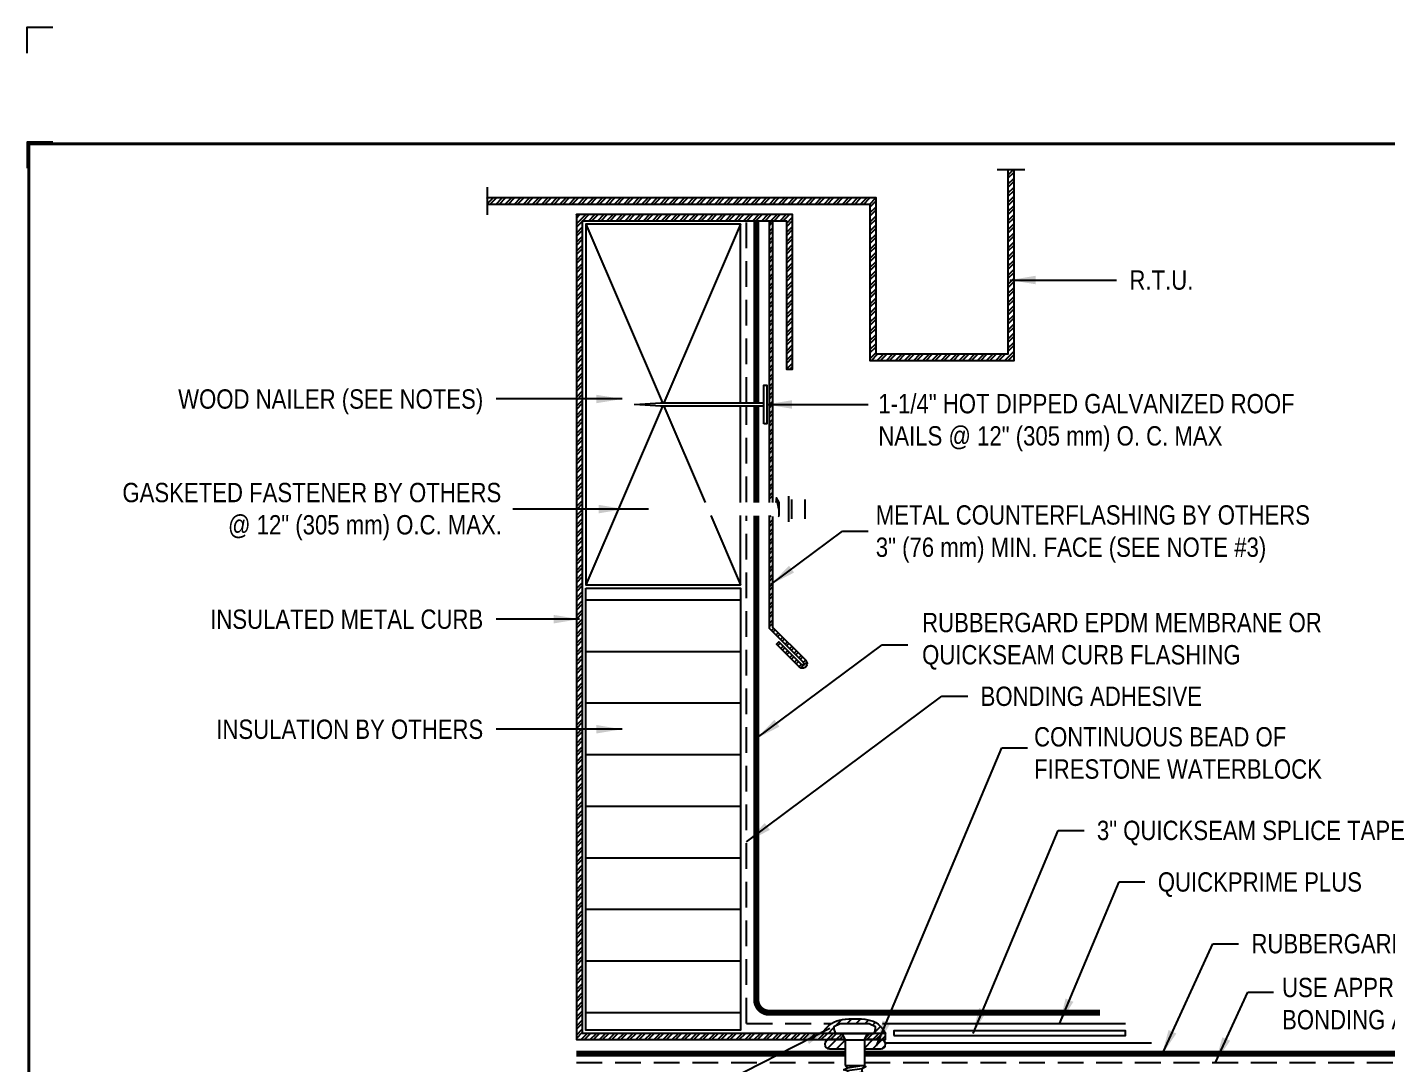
# Model space of a CAD drawing. Header units: inches. Extents: x 277.4 to 297.5, y -94.6 to -77.9.
# Drawn here: x 277.45 to 290.65, y -87.93 to -77.87 of the extents above; entities that cross this region are included whole.
import ezdxf
from ezdxf.enums import TextEntityAlignment as Align

# ---------------------------------------------------------------- set-up
doc = ezdxf.new("R2010")
doc.units = ezdxf.units.IN
doc.header["$MEASUREMENT"] = 0
doc.linetypes.add('HIDDEN', pattern=[0.375, 0.25, -0.125])
doc.layers.get('0').update_dxf_attribs({"linetype": 'CONTINUOUS'})
doc.layers.get('DEFPOINTS').update_dxf_attribs({"linetype": 'CONTINUOUS'})
for name, color, linetype in [('FSBP-ACCESSORY-FIRESTONE', 7, 'CONTINUOUS'), ('FSBP-ACCESSORY-OTHER', 7, 'CONTINUOUS'), ('FSBP-ADHESIVE', 1, 'HIDDEN'), ('FSBP-ANNO-NOTE', 7, 'CONTINUOUS'), ('FSBP-INSULATION', 7, 'CONTINUOUS'), ('FSBP-MEMBRANE', 7, 'CONTINUOUS'), ('FSBP-SEALANTS', 1, 'CONTINUOUS'), ('FSBP-TTLB-BORDER', 7, 'CONTINUOUS'), ('FSBP-TTLB-TEXT', 7, 'CONTINUOUS'), ('FSBP-WOOD', 7, 'CONTINUOUS')]:
    doc.layers.add(name, color=color, linetype=linetype)
doc.styles.add('FSBP_ARIAL', font='arial.ttf')
doc.styles.add('FSBP_ARIAL_BOLD', font='')
doc.styles.add('FSBP_ARIAL_NAR', font='ARIALN.TTF')
doc.styles.get('FSBP_ARIAL_BOLD').set_extended_font_data('Arial Black')
doc.linetypes.add('ZIGZAG', pattern='A,0.0001,-0.2,[131,ltypeshp.shx,S=0.2,R=0,X=-0.2,Y=0],-0.4,[131,ltypeshp.shx,S=0.2,R=180,X=0.2,Y=0],-0.2', length=0.8001)
doc.dimstyles.new('FSBP-LEADER', dxfattribs={"dimtxt": 0.1875, "dimasz": 0.25, "dimexe": 0.0625, "dimexo": 0.125, "dimgap": 0.125, "dimtad": 0, "dimtih": 1, "dimtoh": 1, "dimdec": 4, "dimzin": 0, "dimdsep": 46, "dimlunit": 4, "dimtxsty": 'FSBP_ARIAL_NAR', "dimcen": 0.09375, "dimclrd": 256, "dimclre": 256, "dimclrt": 256, "dimadec": 0, "dimazin": 0, "dimtfac": 1, "dimtdec": 4, "dimtofl": 0, "dimtmove": 0, "dimatfit": 3, "dimfxl": 1, "dimtolj": 1, "dimtzin": 0, "dimlwd": -1, "dimlwe": -1, "dimarcsym": 0})
pattern_1 = [(45, (43.99999999999994, -52.53499999999993), (-0.04419417382415922, 0.04419417382415922), []), (45, (43.99999999999994, -52.50374999999993), (-0.04419417382415922, 0.04419417382415922), [])]

# ---------------------------------------------------------------- blocks, each defined once
blk = doc.blocks.new('FSBP_AG_FASTENER')
at = {"layer": 'FSBP-ACCESSORY-FIRESTONE'}
for points in [[(-0.25, -0.09375), (-0.25, 0.09375)], [(-0.125, 0.09375), (-0.125, -0.09375)], [(-0.09375, 0.125), (-0.09375, -0.125)], [(0.004680429791221741, 0.06249999999999289), (0, 0.07107394473515427)], [(0, 0.06249999999999289), (-2.842170943040401e-14, -0.0625), (0.02558858882824211, -0.109375), (0.03125, -0.0625)], [(2.842170943040401e-14, 0.01100984546043549), (0.02558858882824211, -0.109375)], [(1.267965214895611, 2.131628207280301e-14), (1.5, 0)]]:
    blk.add_lwpolyline(points, dxfattribs=at)
blk = doc.blocks.new('FSBP_AP_FASTENER_02')
at = {"layer": 'FSBP-ACCESSORY-FIRESTONE'}
for p, q in [((-0.125, 0), (-0.09375, -0.0625)), ((0.09375, -0.0625), (0.125, 0)), ((-0.09375, -0.0625), (-0.09375, -0.3125)), ((-0.09375, -0.0625), (0.09375, -0.0625)), ((0.09375, -0.0625), (0.09375, -0.3125)), ((-0.09375, -0.3125), (-0.0703125, -0.3325892857142776)), ((-0.0703125, -0.3641565527315151), (-0.0703125, -0.3957238197487527)), ((0.0703125, -0.3440672670172376), (0.0703125, -0.3756345340344751)), ((-0.0703125, -0.4272910867660471), (-0.0703125, -0.4588583537832847)), ((-0.0703125, -0.4904256208005222), (-0.0703125, -0.5219928878178166)), ((0.0703125, -0.4072018010517695), (0.0703125, -0.4387690680690071)), ((0.0703125, -0.4703363350862446), (0.0703125, -0.501903602103539)), ((-0.0703125, -0.5535601548350542), (-0.0703125, -0.5851274218523486)), ((-0.0703125, -0.6166946888695861), (-0.0703125, -0.6482619558868237)), ((0.0703125, -0.5334708691207766), (0.0703125, -0.5650381361380141)), ((0.0703125, -0.5966054031553085), (0.0703125, -0.6281726701725461)), ((0.0703125, -0.6597399371897836), (0.0703125, -0.691307204207078)), ((-0.0703125, -0.6798292229041181), (-0.0703125, -0.7113964899213556)), ((-0.0703125, -0.7429637569385932), (-0.0703125, -0.7745310239558876)), ((0.0703125, -0.7228744712243156), (0.0703125, -0.7544417382415531)), ((0.0703125, -0.7860090052588475), (0.0703125, -0.8175762722760851)), ((-0.0703125, -0.8060982909731251), (-0.0703125, -0.8376655579903627)), ((-0.0703125, -0.8692328250076571), (-0.0703125, -0.9008000920248946)), ((0.0703125, -0.8491435392933226), (0.0703125, -0.880710806310617)), ((0.0703125, -0.9122780733278546), (0.0703125, -0.943845340345149)), ((-0.0703125, -0.9323673590421322), (-0.0703125, -0.9639346260594266)), ((-0.0703125, -0.9955018930766641), (-0.0703125, -1.027069160093902)), ((0.0703125, -0.9754126073623866), (0.0703125, -1.006979874379624)), ((0.0703125, -1.038547141396919), (0.0703125, -1.070114408414156)), ((-0.0703125, -1.058636427111196), (-0.0703125, -1.090203694128434)), ((-0.0703125, -1.121770961145671), (-0.0703125, -1.153338228162966)), ((-0.0703125, -1.184905495180203), (-0.0703125, -1.216472762197441)), ((0.0703125, -1.101681675431394), (0.0703125, -1.133248942448688)), ((0.0703125, -1.164816209465926), (0.0703125, -1.196383476483163)), ((-0.0703125, -1.248040029214735), (-0.0703125, -1.279607296231973)), ((-0.0703125, -1.31117456324921), (-0.0703125, -1.342741830266505)), ((0.0703125, -1.227950743500458), (0.0703125, -1.259518010517695)), ((0.0703125, -1.291085277534933), (0.0703125, -1.322652544552227)), ((-0.0625, -1.498492581068092), (-0.0625, -1.35740939234654)), ((0, -1.545367581068092), (0.02460623630037162, -1.344965644303613)), ((0.0625, -1.498492581068092), (0.0625, -1.339552249489429)), ((0, -1.545367581068092), (-0.06250000000002842, -1.498492581068092)), ((0.0625, -1.498492581068092), (0, -1.545367581068092))]:
    blk.add_line(p, q, dxfattribs=at)
blk.add_lwpolyline([(0.1875, 0, 0.1250000000000271), (0.203125, 0.0625), (0.140625, 0.09375), (-0.140625, 0.09375), (-0.203125, 0.0625, 0.1250000000000271), (-0.1875, 0)], format="xyb", close=True, dxfattribs=at)
for points in [[(-0.109375, -0.3539532763657576), (-0.0703125, -0.3325892857142776), (0.0703125, -0.3125), (0.109375, -0.3227032763657576), (0.0703125, -0.3440672670172376), (-0.0703125, -0.3641565527315151)], [(-0.109375, -0.4170878104002895), (-0.0703125, -0.3957238197487527), (0.0703125, -0.3756345340344751), (0.109375, -0.3858378104002895), (0.0703125, -0.4072018010517695), (-0.0703125, -0.4272910867660471)], [(-0.109375, -0.4802223444347646), (-0.0703125, -0.4588583537832847), (0.0703125, -0.4387690680690071), (0.109375, -0.4489723444347646), (0.0703125, -0.4703363350862446), (-0.0703125, -0.4904256208005222)], [(-0.109375, -0.5433568784692966), (-0.0703125, -0.5219928878178166), (0.0703125, -0.501903602103539), (0.109375, -0.5121068784692966), (0.0703125, -0.5334708691207766), (-0.0703125, -0.5535601548350542)], [(-0.109375, -0.6064914125038285), (-0.0703125, -0.5851274218523486), (0.0703125, -0.5650381361380141), (0.109375, -0.5752414125038285), (0.0703125, -0.5966054031553085), (-0.0703125, -0.6166946888695861)], [(-0.109375, -0.6696259465383037), (-0.0703125, -0.6482619558868237), (0.0703125, -0.6281726701725461), (0.109375, -0.6383759465383037), (0.0703125, -0.6597399371897836), (-0.0703125, -0.6798292229041181)], [(-0.109375, -0.7327604805728356), (-0.0703125, -0.7113964899213556), (0.0703125, -0.691307204207078), (0.109375, -0.7015104805728356), (0.0703125, -0.7228744712243156), (-0.0703125, -0.7429637569385932)], [(-0.109375, -0.7958950146073676), (-0.0703125, -0.7745310239558876), (0.0703125, -0.7544417382415531), (0.109375, -0.7646450146073676), (0.0703125, -0.7860090052588475), (-0.0703125, -0.8060982909731251)], [(-0.109375, -0.8590295486418427), (-0.0703125, -0.8376655579903627), (0.0703125, -0.8175762722760851), (0.109375, -0.8277795486418427), (0.0703125, -0.8491435392933226), (-0.0703125, -0.8692328250076571)], [(-0.109375, -0.9221640826763746), (-0.0703125, -0.9008000920248946), (0.0703125, -0.880710806310617), (0.109375, -0.8909140826763746), (0.0703125, -0.9122780733278546), (-0.0703125, -0.9323673590421322)], [(-0.109375, -0.9852986167109066), (-0.0703125, -0.9639346260594266), (0.0703125, -0.943845340345149), (0.109375, -0.9540486167109066), (0.0703125, -0.9754126073623866), (-0.0703125, -0.9955018930766641)], [(-0.109375, -1.048433150745382), (-0.0703125, -1.027069160093902), (0.0703125, -1.006979874379624), (0.109375, -1.017183150745382), (0.0703125, -1.038547141396919), (-0.0703125, -1.058636427111196)], [(-0.109375, -1.111567684779914), (-0.0703125, -1.090203694128434), (0.0703125, -1.070114408414156), (0.109375, -1.080317684779914), (0.0703125, -1.101681675431394), (-0.0703125, -1.121770961145671)], [(-0.109375, -1.174702218814446), (-0.0703125, -1.153338228162966), (0.0703125, -1.133248942448688), (0.109375, -1.143452218814446), (0.0703125, -1.164816209465926), (-0.0703125, -1.184905495180203)], [(-0.109375, -1.237836752848978), (-0.0703125, -1.216472762197441), (0.0703125, -1.196383476483163), (0.109375, -1.206586752848978), (0.0703125, -1.227950743500458), (-0.0703125, -1.248040029214735)], [(-0.099609375, -1.29957619759773), (-0.0703125, -1.279607296231973), (0.0703125, -1.259518010517695), (0.099609375, -1.271116376169175), (0.0703125, -1.291085277534933), (-0.0703125, -1.31117456324921)], [(-0.0849609375, -1.352726280949355), (-0.0703125, -1.342741830266505), (0.0703125, -1.322652544552227), (0.0849609375, -1.328451727377967), (0.0703125, -1.338436178060817), (-0.0703125, -1.358525463775095)]]:
    blk.add_lwpolyline(points, close=True, dxfattribs=at)
blk.add_lwpolyline([(-0.09375, -0.3125), (0.09375, -0.3125)], dxfattribs=at)
blk = doc.blocks.new('TTLB-EPDM_2')
at = {"layer": 'DEFPOINTS', "linetype": 'Continuous', "ltscale": 1.75}
blk.add_lwpolyline([(-0.015625, 13.88083333333333), (-0.015625, 14.13083333333333), (0.234375, 14.13083333333333)], dxfattribs=at)
at = {"layer": 'DEFPOINTS', "color": 1}
blk.add_lwpolyline([(0.234375, 13.015625), (-0.015625, 13.015625), (-0.015625, 12.765625)], dxfattribs=at)
at = {"layer": 'FSBP-TTLB-BORDER', "const_width": 0.03125}
blk.add_lwpolyline([(20, 0), (20, 13), (0, 13), (0, 0)], dxfattribs=at)
at = {"layer": 'FSBP-TTLB-TEXT'}
for tag, height, style, p in [('MAXIMUM_WARRANTY', 0.1875, 'FSBP_ARIAL_BOLD', (18.03987100774941, 0.2240244307510579)), ('ACCPT_SYSTEMS', 0.21875, 'FSBP_ARIAL', (12.49438170418193, -1.23218745252656))]:
    blk.add_attdef(tag, text='', height=height, dxfattribs=dict(at, style=style)).set_placement(p, align=Align.MIDDLE_LEFT)
for tag, height, style, p in [('DETAIL_DESCP_LINE_1', 0.21875, 'FSBP_ARIAL_BOLD', (10.33118450231211, -0.2831249841755152)), ('DETAIL_DESCP_LINE_2', 0.21875, 'FSBP_ARIAL_BOLD', (10.33118450231211, -0.6812499208775904)), ('ISSUE_REV_DATE', 0.21875, 'FSBP_ARIAL', (16.84069633627263, -0.7282559425942452)), ('DETAIL_NUMBER', 0.4375, 'FSBP_ARIAL', (18.91941590748775, -0.8931630692489421))]:
    blk.add_attdef(tag, text='', height=height, dxfattribs=dict(at, style=style)).set_placement(p, align=Align.MIDDLE_CENTER)
blk = doc.blocks.new('FSBP_HOT-DIPPED-NAIL')
at = {"layer": 'FSBP-ACCESSORY-OTHER'}
blk.add_lwpolyline([(0, 0.1875), (0, -0.1875), (-0.03125, -0.1875), (-0.03125000000005684, 0.1875)], close=True, dxfattribs=at)
blk.add_lwpolyline([(0, 0.015625), (1, 0.015625), (1.25, 0), (1, -0.015625), (0, -0.015625)], dxfattribs=at)

msp = doc.modelspace()

# ---------------------------------------------------------------- hatches: boundary and pattern name
at = {"layer": 'FSBP-ACCESSORY-OTHER'}
h = msp.add_hatch(dxfattribs=at)
h.set_pattern_fill('STEEL', color=256, scale=0.5, style=0)
h.set_pattern_definition(pattern_1)
h.paths.add_polyline_path([(287.0210646859142, -79.25237324615307), (286.9610646859141, -79.25237324615307), (286.9610646859141, -81.04150578151986), (285.6820646832525, -81.04150578151985), (285.6820646832525, -79.52438210068975), (281.9083230189961, -79.5243821006899), (281.9083230189961, -79.58438210068992), (285.6220646832524, -79.5843821006897), (285.6220646832525, -81.10150578151986), (287.0210646859141, -81.10150578151986)])
h = msp.add_hatch(dxfattribs=at)
h.set_pattern_fill('STEEL', color=256, scale=0.5, style=0)
h.set_pattern_definition(pattern_1)
h.paths.add_polyline_path([(284.8722710875372, -79.68710401884046), (282.7747205771461, -79.68710401884046), (282.7747205771461, -87.68710401884046), (285.3797006330412, -87.68710401884046), (285.3497006330413, -87.62710401884046), (282.8347205771461, -87.62710401884046), (282.8347205771461, -79.74710401884046), (284.8122710875372, -79.74710401884046), (284.8122710875372, -81.18710401884046), (284.8722710875372, -81.18710401884046)])
h.paths.add_polyline_path([(285.7747205771461, -87.62710401884046), (285.5997006330412, -87.62710401884046), (285.5697006330412, -87.68710401884046), (285.7747205771461, -87.68710401884046)])
h = msp.add_hatch(dxfattribs=at)
h.set_pattern_fill('STEEL', color=256, scale=0.5, style=0)
h.set_pattern_definition(pattern_1)
h.paths.add_polyline_path([(284.6783737724401, -79.74710401884046), (284.6463737724399, -79.74710401884046), (284.6463737724399, -82.48022059826845), (284.6471237724401, -82.48022059826845), (284.6527851836119, -82.43334559826845), (284.6783737724401, -82.48022059826837)])
h.paths.add_polyline_path([(284.73715464051, -83.82948819371538), (284.7145272235121, -83.85211561071338), (284.9352835574326, -84.07287194463393, 1), (284.999712627833, -84.0084428742335), (284.6783737724401, -83.68710401884044), (284.6783737724401, -82.61379454300358), (284.6736933426488, -82.60522059826845), (284.64637377244, -82.60522059826845), (284.64637377244, -83.70035885283633), (284.9770852108351, -84.03107029123147, -1), (284.9579109744306, -84.05024452763597)])
at = {"layer": 'FSBP-INSULATION'}
h = msp.add_hatch(dxfattribs=at)
h.set_pattern_fill('LINE', color=256, scale=4, style=0)
h.set_pattern_definition([(0, (2.742906309947898, 132.0764717196175), (0, 0.5), [])])
h.paths.add_polyline_path([(284.3659705771461, -83.30960401884046), (282.8659705771462, -83.30960401884046), (282.8659705771462, -87.59585401884053), (284.3659705771462, -87.59585401884044)])
at = {"layer": 'FSBP-SEALANTS'}
h = msp.add_hatch(dxfattribs=at)
h.set_pattern_fill('ANSI31', color=256, scale=0.5, style=0)
h.set_pattern_definition([(45, (135.2385584108675, 29.59395298979621), (-0.04419417382415922, 0.04419417382415922), [])])
edge = h.paths.add_edge_path()
edge.add_spline(control_points=[(285.7747205771461, -87.62710401884046), (285.7528177774159, -87.59356484589019), (285.6879745875032, -87.4942721989266), (285.4764226552202, -87.479828644502), (285.3124148042382, -87.4893936138733), (285.2493124097881, -87.53125165356427)], knot_values=[0.1346527186233112, 0.1346527186233112, 0.1346527186233112, 0.1346527186233112, 0.2504938390288459, 0.4776000980760732, 0.7137292431666413, 0.7137292431666413, 0.7137292431666413, 0.7137292431666413], degree=3, periodic=0)
edge.add_spline(control_points=[(285.2493124097881, -87.53125165356427), (285.2491191359338, -87.5313798589158), (285.2131707789728, -87.55531401246834), (285.1839073979936, -87.59130567272344), (285.1548011930167, -87.62710401884046)], knot_values=[0, 0, 0, 0, 0.0007232307169321162, 0.1346527186233112, 0.1346527186233112, 0.1346527186233112, 0.1346527186233112], degree=3, periodic=0)
edge.add_line((285.1548011930167, -87.62710401884046), (285.2872006330412, -87.62710401884046))
edge.add_arc((285.4024350080413, -87.56509230009046), 0.130860285969283, 179.7862107701166, 208.286276165736, ccw=False)
edge.add_line((285.2715756330413, -87.56460401884046), (285.3340756330413, -87.53335401884046))
edge.add_line((285.3340756330413, -87.53335401884046), (285.6153256330413, -87.53335401884046))
edge.add_line((285.6153256330413, -87.5333540188404), (285.6778256330413, -87.5646040188404))
edge.add_arc((285.5469662580413, -87.56509230009046), 0.130860285969283, -28.286276165730612, 0.213789229883389, ccw=False)
edge.add_line((285.6622006330413, -87.62710401884046), (285.7747205771462, -87.62710401884046))

# ---------------------------------------------------------------- linework, layer by layer
at = {"layer": 'FSBP-ACCESSORY-OTHER'}
for p, q in [((287.1245188519815, -79.25237324615306), (286.8576105198468, -79.25237324615308)), ((281.908323018996, -79.42092793462258), (281.9083230189961, -79.6878362667572))]:
    msp.add_line(p, q, dxfattribs=at)
at = {"layer": 'FSBP-ACCESSORY-OTHER', "linetype": 'Continuous'}
msp.add_lwpolyline([(281.9083230189961, -79.58438210068992), (285.6220646832525, -79.58438210068971), (285.6220646832525, -81.10150578151985), (287.0210646859141, -81.10150578151986), (287.0210646859141, -79.25237324615307), (286.9610646859141, -79.25237324615307), (286.9610646859141, -81.04150578151986), (285.6820646832525, -81.04150578151985), (285.6820646832525, -79.52438210068976), (281.9083230189961, -79.5243821006899)], close=True, dxfattribs=at)
for points in [[(285.5697006330412, -87.68710401884046), (285.7747205771461, -87.68710401884046), (285.7747205771461, -87.62710401884046), (282.8347205771462, -87.62710401884046), (282.8347205771462, -79.74710401884046), (284.8122710875372, -79.74710401884046), (284.8122710875372, -81.18710401884046), (284.8722710875372, -81.18710401884046), (284.8722710875372, -79.68710401884046), (282.7747205771461, -79.68710401884046), (282.7747205771461, -87.68710401884046), (285.3797006330412, -87.68710401884046)], [(284.64637377244, -82.48022059826845), (284.6463737724399, -79.74710401884049), (284.6783737724401, -79.74710401884049), (284.6783737724401, -82.48022059826845)]]:
    msp.add_lwpolyline(points, dxfattribs=at)
msp.add_lwpolyline([(284.6783737724401, -82.61379454300358), (284.6783737724401, -83.68710401884046), (284.999712627833, -84.0084428742335, -1.000000000000055), (284.9352835574326, -84.07287194463393), (284.7145272235121, -83.85211561071337), (284.73715464051, -83.82948819371539), (284.9579109744306, -84.05024452763597, 0.9999999999999071), (284.9770852108351, -84.03107029123147), (284.64637377244, -83.70035885283632), (284.64637377244, -82.60522059826845)], format="xyb", dxfattribs=at)
at = {"layer": 'FSBP-ADHESIVE', "linetype": 'HIDDEN'}
for p, q in [((284.4260948998386, -81.51272901884046), (284.4260948998386, -79.74710401884049)), ((284.4260948998386, -82.47604599708545), (284.4260948998386, -81.54397901884046)), ((284.4260948998386, -87.53125165356427), (284.4260948998386, -82.60961994182064)), ((284.4260948998386, -87.53125165356427), (285.2493124097882, -87.53125165356427)), ((285.7447338705127, -87.53125165356427), (285.8526521473671, -87.53125165356427)), ((282.7747205771461, -87.90809918536071), (285.3809506330413, -87.90809918536071)), ((285.5684506330413, -87.90809918536071), (292.312358796687, -87.90809918536071))]:
    msp.add_line(p, q, dxfattribs=at)
at = {"layer": 'FSBP-ADHESIVE', "linetype": 'ZIGZAG', "ltscale": 0.17}
for p, q in [((285.8526521473671, -87.53125165356427), (288.1026521473671, -87.53125165356427)), ((285.7726939915035, -87.71875165356427), (288.3526521473671, -87.71875165356433))]:
    msp.add_line(p, q, dxfattribs=at)
at = {"layer": 'FSBP-INSULATION'}
msp.add_lwpolyline([(282.8659705771462, -83.30960401884046), (284.3659705771462, -83.30960401884046), (284.3659705771462, -87.59585401884046), (282.8659705771462, -87.59585401884051)], close=True, dxfattribs=at)
at = {"layer": 'FSBP-MEMBRANE', "linetype": 'Continuous', "const_width": 0.06}
for points in [[(284.5198448998386, -81.51272901884046), (284.5198448998386, -79.74710401884049)], [(284.5198448998386, -82.48022059826845), (284.5198448998386, -81.54397901884046)]]:
    msp.add_lwpolyline(points, dxfattribs=at)
msp.add_lwpolyline([(287.8526521473669, -87.42649811378921), (284.6448448998386, -87.42649811378921, -0.4142135623730951), (284.5198448998386, -87.30149811378921), (284.5198448998386, -82.60522059826845)], format="xyb", dxfattribs=at)
at = {"layer": 'FSBP-MEMBRANE'}
msp.add_lwpolyline([(285.8526521473671, -87.6475016535643), (288.1026521473671, -87.6475016535643), (288.1026521473671, -87.60250165356429), (285.8526521473671, -87.60250165356429)], close=True, dxfattribs=at)
at = {"layer": 'FSBP-MEMBRANE', "const_width": 0.06}
for points in [[(282.7747205771461, -87.82350519333939), (285.3809506330413, -87.82350519333939)], [(285.5684506330413, -87.82350519333939), (292.312358796687, -87.82350519333939)]]:
    msp.add_lwpolyline(points, dxfattribs=at)
at = {"layer": 'FSBP-SEALANTS'}
for p, q in [((285.2116928630163, -87.77333509356875), (285.2979239377446, -87.68710401884046)), ((285.2963122853929, -87.77710401884043), (285.3809506330413, -87.69246567119212)), ((285.5684506330413, -87.77013071413707), (285.6514773283378, -87.6871040188404)), ((285.6498656759861, -87.77710401884043), (285.7389161235102, -87.68805357131642)), ((285.7392814139915, -87.77607662848347), (285.7736931867892, -87.74166485568578))]:
    msp.add_line(p, q, dxfattribs=at)
for points in [[(285.3797006330412, -87.68710401884046), (285.2297205771462, -87.68710401884046, 0.9999999999999999), (285.2297205771462, -87.77710401884043), (285.3809506330413, -87.77710401884043)], [(285.5684506330413, -87.77710401884043), (285.7297205771462, -87.77710401884043, 1), (285.7297205771462, -87.68710401884046), (285.5697006330412, -87.68710401884046)]]:
    msp.add_lwpolyline(points, format="xyb", dxfattribs=at)
msp.add_spline([(285.1548011930167, -87.62710401884046), (285.2487331656803, -87.53163731133255), (285.4809746359642, -87.48512981294768), (285.7021156965709, -87.53683942725844), (285.7747205771461, -87.62710401884046)], degree=3, dxfattribs=at)
at = {"layer": 'FSBP-WOOD'}
for p, q in [((282.8659705771462, -79.77835401884046), (283.6092741485747, -81.51272901884046)), ((284.3659705771462, -79.77835401884046), (283.6226670057176, -81.51272901884046)), ((283.6092741485747, -81.54397901884046), (282.8659705771462, -83.27835401884046)), ((283.6226670057176, -81.54397901884046), (284.023913396901, -82.48022059826845)), ((284.3659705771462, -82.47838972139063), (284.3659705771462, -81.54397901884046)), ((284.0774848254724, -82.60522059826839), (284.3659705771462, -83.27835401884046))]:
    msp.add_line(p, q, dxfattribs=at)
msp.add_lwpolyline([(284.3659705771462, -81.51272901884046), (284.3659705771462, -81.34591756733865), (284.3659705771462, -80.81510081433358), (284.3659705771462, -79.77835401884046), (282.8659705771462, -79.77835401884046), (282.8659705771462, -83.27835401884046), (284.3659705771462, -83.27835401884046), (284.3659705771462, -82.60522059826845)], dxfattribs=at)

# ---------------------------------------------------------------- block references
at = {"ltscale": 1.75}
msp.add_blockref('TTLB-EPDM_2', (277.4627011304549, -92.00070450356414), dxfattribs=at)
at = {"layer": 'FSBP-ACCESSORY-FIRESTONE', "linetype": 'Continuous', "rotation": 180}
msp.add_blockref('FSBP_AG_FASTENER', (284.7408737724401, -82.54272059826845), dxfattribs=at)
at = {"layer": 'FSBP-ACCESSORY-FIRESTONE'}
msp.add_blockref('FSBP_AP_FASTENER_02', (285.4747006330413, -87.62710401884046), dxfattribs=at)
at = {"layer": 'FSBP-ACCESSORY-OTHER', "rotation": 180}
msp.add_blockref('FSBP_HOT-DIPPED-NAIL', (284.59168627244, -81.52835401884046), dxfattribs=at)

# ---------------------------------------------------------------- texts
at = {"layer": 'FSBP-ANNO-NOTE', "style": 'FSBP_ARIAL_NAR'}
for s, p in [('R.T.U.', (288.1396192120903, -80.32156309896835)), ('BONDING ADHESIVE', (286.6958875351917, -84.35784160607894)), ('3" QUICKSEAM SPLICE TAPE', (287.8240934555405, -85.65862285607894)), ('QUICKPRIME PLUS', (288.414738431322, -86.15862285607894)), ('RUBBERGARD EPDM MEMBRANE', (289.3233874845179, -86.75745046659686))]:
    msp.add_text(s, height=0.1875, dxfattribs=at).set_placement(p, align=Align.MIDDLE_LEFT)
for s, p in [('WOOD NAILER (SEE NOTES)', (281.8708100864408, -81.47516274968702)), ('INSULATED METAL CURB', (281.8708100864408, -83.61027844684988)), ('INSULATION BY OTHERS', (281.8708100864408, -84.6778362954313))]:
    msp.add_text(s, height=0.1875, dxfattribs=at).set_placement(p, align=Align.MIDDLE_RIGHT)
at = {"layer": 'FSBP-ANNO-NOTE', "char_height": 0.1875, "attachment_point": 1, "style": 'FSBP_ARIAL_NAR'}
for s, width, heights, insert in [('1-1/4" HOT DIPPED GALVANIZED ROOF NAILS @ 12" (305 mm) O. C. MAX', 4.290079145535856, [0.6328681282716717], (285.7037612151616, -81.42644848541204)), ('\\pi0.25613;GASKETED FASTENER BY OTHERS \\P\\pi1.2809;@ 12" (305 mm) O.C. MAX. ', 3.908803426917871, [0.9343247209958792], (278.1143366183251, -82.28851504852365)), ('METAL COUNTERFLASHING BY OTHERS 3" (76 mm) MIN. FACE (SEE NOTE #3)', 4.396803422652852, [0.6345173799567947], (285.6792975617214, -82.50582085608495)), ('RUBBERGARD EPDM MEMBRANE OR QUICKSEAM CURB FLASHING  ', 4.849218558662017, [0.6345173799567947], (286.128399907785, -83.5489719904772))]:
    msp.add_mtext_dynamic_manual_height_columns(s, width=width, gutter_width=5, heights=heights, dxfattribs=dict(at, insert=insert))
for s, insert, width in [('CONTINUOUS BEAD OF \\PFIRESTONE WATERBLOCK ', (287.2149290039459, -84.65713378426513), 2.955901819769479), ('USE APPROPRIATE FIRESTONE BONDING ADHESIVE (SEE NOTE #6)', (289.6202503675256, -87.08815498413222), 3.8544076406001)]:
    msp.add_mtext(s, dxfattribs=dict(at, insert=insert, width=width))

# ---------------------------------------------------------------- leaders
at = {"layer": 'FSBP-ANNO-NOTE'}
for points in [[(286.9793636682371, -80.32156309896835), (288.0146192120903, -80.32156309896835)], [(283.217796920696, -81.47516274968702), (281.9958100864408, -81.47516274968702)], [(284.61512377244, -81.52835401884046), (285.6061510132193, -81.52835401884046)], [(283.2408737724401, -82.54272059826845), (282.157733796944, -82.54272059826845)], [(284.6610158734949, -83.2744933046173), (285.3561510132194, -82.7562791060789), (285.6061510132194, -82.7562791060789)], [(282.8047205771461, -83.61027844684988), (281.9958100864408, -83.61027844684988)], [(284.5198448998386, -84.76850419133639), (285.7414122849667, -83.85784160607894), (285.9914122849667, -83.85784160607894)], [(284.4260948998386, -85.77038485243989), (286.3208875351917, -84.35784160607894), (286.5708875351917, -84.35784160607894)], [(283.217796920696, -84.6778362954313), (281.9958100864408, -84.6778362954313)], [(285.6859686020179, -87.74806612644768), (286.9003627854169, -84.85784160607894), (287.1503627854169, -84.85784160607894)], [(286.6221267625615, -87.6267806801609), (287.4490934555405, -85.65862285607894), (287.6990934555405, -85.65862285607894)], [(287.4610541574401, -87.53587539960184), (288.039738431322, -86.15862285607894), (288.289738431322, -86.15862285607894)], [(288.4526163607442, -87.8385443988608), (288.9483874845179, -86.75745046659686), (289.1983874845179, -86.75745046659686)], [(288.9735177697553, -87.90809918536071), (289.2884274553043, -87.22838350863898), (289.5384274553043, -87.22838350863898)], [(285.2347593130619, -87.5798481488409), (284.2388551182656, -88.08855212160599)]]:
    msp.add_leader(points, dimstyle='FSBP-LEADER', dxfattribs=at)

doc.saveas('drawing.dxf')
